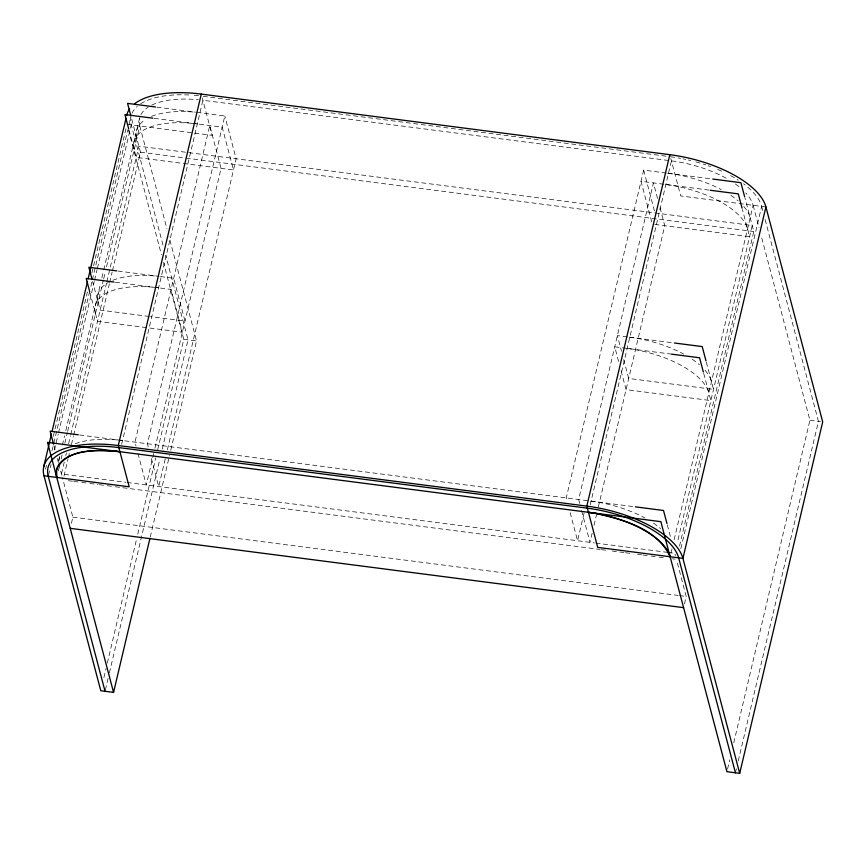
<?xml version="1.0" encoding="UTF-8"?>
<svg xmlns="http://www.w3.org/2000/svg" width="866" height="866" viewBox="0 0 866 866"><rect width="100%" height="100%" fill="white"/><g stroke="black" fill="none" stroke-linecap="round" stroke-linejoin="round"><path stroke-width="0.65" stroke-dasharray="4.33 3.25" d="M45.552 469.199L46.483 465.248M53.324 436.291L87.823 290.186M91.861 273.082L126.685 125.657M51.982 450.915L53.54 444.334M53.854 443.024L89.599 291.658M90.843 286.386L92.088 281.125M92.391 279.805L127.832 129.759M129.077 124.487L130.939 116.596A83.385 36.751 13.3 0 0 131.253 124.899L163.609 247.351M48.561 475.012L51.051 464.49M54.471 450.006L58.206 434.212M58.509 432.892L94.264 281.526M94.567 280.216L97.057 269.683M97.371 268.363L131.253 124.899M58.661 460.809L59.602 456.847M62.406 444.994L64.582 435.782M65.816 430.521L100.64 283.095M101.874 277.834L103.433 271.253M103.747 269.943L139.491 118.566M58.325 470.855L58.953 468.225M61.129 459.002L62.06 455.061M64.853 443.208L67.342 432.686M67.656 431.365L103.4 279.999M103.714 278.679L105.262 272.097M106.507 266.836L139.772 125.992A74.606 32.886 13.3 0 1 139.74 117.57M64.257 462.141L61.454 473.994L125.743 482.297M65.816 455.559L66.433 452.929M68.609 443.706L70.471 435.815M70.785 434.494L106.54 283.106M106.854 281.786L138.874 146.192L752.229 225.506L677.309 542.776M63.987 476.062L68.024 458.948M68.338 457.627L69.572 452.366M71.445 444.464L73.307 436.561M73.621 435.252L109.376 283.853M109.679 282.543L112.169 272.011M112.483 270.69L140.465 152.21L130.983 116.358M71.391 523.367L72.863 517.154L62.514 478M121.673 444.258L202.915 100.283L671.453 160.87A74.606 32.886 13.3 0 1 728.901 179.771M196.842 112.331L224.814 115.957L147.404 443.749L148.432 447.635M153.737 453.427L146.289 484.96L137.38 451.229M154.982 448.177L221.068 168.35L209.756 125.527L134.977 442.136L136.005 446.033M103.898 677.569L106.074 668.357M107.319 663.085L136.536 539.366M137.781 534.095L155.804 457.757M157.677 449.855L183.787 339.299L163.479 262.43M105.36 689.964L108.153 678.121M109.397 672.85L159.755 459.63M162.245 449.097L188.041 339.851L165.666 255.167M165.233 458.98L158.716 486.562L151.171 458.017M167.398 449.779L236.126 158.77L224.814 115.957M150.24 537.072L169.519 455.462M170.764 450.201L196.56 340.944L169.022 236.732M666.311 173.048L643.665 170.115L566.245 497.907L567.273 501.804M584.074 513.137L577.557 540.73L570.023 512.185M590.211 504.856L671.453 160.87M592.16 533.142L589.984 542.332L581.075 508.602M594.022 525.261L596.501 514.75M598.363 506.859L664.752 225.723L659.275 204.961M671.009 553.017L671.994 548.849M674.17 539.637L753.128 205.318A74.606 32.886 13.3 0 0 745.713 192.88M679.518 546.165L753.821 231.525L745.031 198.26M680.828 548.633L761.647 206.411A83.385 36.751 13.3 0 0 743.504 183.776M684.465 603.927L686.218 596.468L676.562 559.923M727.548 769.073L729.724 759.85M733.762 742.747L809.927 420.259L761.041 235.281M735.44 772.797L736.381 768.856M738.243 760.954L818.446 421.363L765.089 219.444M203.164 96.332L667.686 156.4M156.865 107.168L195.499 112.169M667.643 173.222L712.945 179.078M154.224 118.35L222.172 127.14L233.484 169.953L136.233 157.374L129.034 130.127M708.962 190.087L641.024 181.297L652.336 224.121M126.988 124.347L212.181 135.356L202.298 97.955M765.912 206.963L680.719 195.954L670.836 158.554M140.465 152.21L184.653 157.926M185.995 158.099L753.821 231.525M654.815 224.435L749.588 236.689L742.389 209.442M118.014 271.047L159.106 276.362M160.427 276.535L173.687 278.246L184.999 321.059L150.532 316.61M627.32 336.906L617.382 335.618L621.496 351.195M629.311 337.166L673.055 342.817M115.373 282.229L171.046 289.428L182.358 332.241L147.891 327.792M671.735 354.172L614.741 346.801L618.854 362.378M149.212 316.436L100.164 310.093L92.619 281.547M146.571 327.619L97.522 321.275L89.977 292.73M183.787 339.299L196.56 340.944M809.927 420.259L820.567 421.645M79.607 434.981L634.042 506.675M127.075 482.47L594.466 542.917M595.808 543.09L666.788 552.27M668.119 552.443L674.82 553.309L675.458 555.712M68.403 480.706L72.419 481.225M73.762 481.399L80.462 482.265M81.794 482.438L88.494 483.293M89.837 483.466L97.869 484.505M99.211 484.679L105.901 485.545M107.243 485.718L113.944 486.584M115.275 486.757L600.073 549.455M601.415 549.629L606.774 550.321M612.132 551.014L624.18 552.573M625.523 552.746L632.212 553.612M637.571 554.305L641.587 554.825M642.929 554.998L649.63 555.864M650.961 556.037L657.662 556.903M659.004 557.076L665.694 557.942M672.395 558.808L675.069 559.155M72.863 517.154L678.186 595.429M679.529 595.602L686.218 596.468M761.647 206.411L763.022 211.629M753.128 205.318L758.984 227.455M706.331 362.161L713.53 389.408L628.694 378.442L623.552 358.979M657.554 198.476L653.44 182.91L578.672 499.52L579.7 503.406M703.69 373.343L710.889 400.59L626.053 389.624L620.911 370.161M643.665 170.115L654.977 212.939M667.296 524.818L670.392 536.541M139.772 125.992L166.965 228.916M128.363 129.554L161.412 254.615M53.93 445.503L55.305 450.71M57.373 458.525L58.401 462.433M58.747 463.743L62.19 476.765M665.867 184.512A74.606 32.886 13.3 0 1 747.542 228.96M668.509 173.33A74.606 32.886 13.3 0 1 721.281 189.611M730.915 195.37A74.606 32.886 13.3 0 1 738.092 200.825M743.775 206.476A74.606 32.886 13.3 0 1 750.183 217.777M136.828 138.463A74.606 32.886 13.3 0 1 145.207 119.627M151.485 116.39A74.606 32.886 13.3 0 1 194.32 112.115M134.187 149.634A74.606 32.886 13.3 0 1 191.678 123.297M193.93 123.524A74.606 32.886 13.3 0 1 197.329 123.925M95.477 313.535A74.606 32.886 13.3 0 1 152.968 287.198M155.22 287.415A74.606 32.886 13.3 0 1 158.619 287.815M98.118 302.353A74.606 32.886 13.3 0 1 108.423 282.359M112.775 280.292A74.606 32.886 13.3 0 1 155.609 276.016M627.157 348.413A74.606 32.886 13.3 0 1 708.843 392.85M629.798 337.231A74.606 32.886 13.3 0 1 683.718 354.118M692.205 359.26A74.606 32.886 13.3 0 1 699.382 364.727M705.076 370.367A74.606 32.886 13.3 0 1 711.484 381.668M591.099 501.122A74.606 32.886 13.3 0 1 645.008 518.02M653.494 523.161A74.606 32.886 13.3 0 1 660.671 528.617M58.856 460.874A74.606 32.886 13.3 0 1 60.09 455.873M75.255 443.728A74.606 32.886 13.3 0 1 116.899 439.906M119.151 440.134A74.606 32.886 13.3 0 1 122.561 440.534M132.011 113.294A83.385 36.751 13.3 0 1 137.25 106.399M140.617 103.844A83.385 36.751 13.3 0 1 191.754 95.152M194.255 95.347A83.385 36.751 13.3 0 1 199.288 95.845M140.909 114.669A74.606 32.886 13.3 0 1 148.151 107.168M151.734 105.143A74.606 32.886 13.3 0 1 198.379 99.763M670.36 156.746A83.385 36.751 13.3 0 1 675.458 157.482M678.024 157.904A83.385 36.751 13.3 0 1 680.589 158.359M683.144 158.868A83.385 36.751 13.3 0 1 685.71 159.398M688.264 159.972A83.385 36.751 13.3 0 1 690.808 160.578M695.874 161.899A83.385 36.751 13.3 0 1 705.801 164.93M708.226 165.763A83.385 36.751 13.3 0 1 710.629 166.629M717.643 169.4A83.385 36.751 13.3 0 1 724.322 172.41M730.623 175.625A83.385 36.751 13.3 0 1 738.319 180.193M735.396 183.982A74.606 32.886 13.3 0 1 739.705 187.251"/><path stroke-width="1.3" d="M43.668 467.045L51.44 434.137M52.057 431.506L87.498 281.45M88.116 278.82L126.046 118.241M113.565 692.389L47.5 442.353L660.866 521.668L726.931 771.703L739.705 773.349L822.7 421.915L765.912 206.963A87.769 38.689 13.3 0 0 669.819 154.678L201.28 94.091L118.285 445.525L129.186 486.8L43.993 475.78L100.792 690.732L113.565 692.389L149.937 538.381M669.819 154.678L586.823 506.112L597.724 547.388L682.917 558.397L739.705 773.349M765.912 206.963L682.917 558.397A87.769 38.689 13.3 0 0 586.823 506.112L118.285 445.525A87.769 38.689 13.3 0 0 43.993 475.78M155.534 106.994L127.562 103.379L130.647 115.059M712.945 179.078L740.917 182.694L744.684 196.972M152.892 118.177L124.921 114.561L128.688 128.828M710.304 190.26L738.276 193.876L742.054 208.143M116.683 270.874L88.852 267.269L91.937 278.949M674.376 342.99L702.207 346.595L705.985 360.862M114.052 282.056L86.21 278.451L89.642 291.431M671.735 354.172L699.576 357.777L703.344 372.044M78.265 434.808L50.141 431.171L53.584 444.193M635.384 506.848L663.508 510.485L666.95 523.519M70.222 528.336L683.577 607.651M735.44 772.797L678.652 557.856A83.385 36.751 13.3 0 0 587.365 508.18L118.826 447.592A83.385 36.751 13.3 0 0 48.258 476.332L105.046 691.284M126.663 115.611A87.769 38.689 13.3 0 1 129.662 108.856M134.414 103.942A87.769 38.689 13.3 0 1 201.28 94.091M56.615 469.502L56.777 477.437A74.606 32.886 13.3 0 1 119.919 451.716C98.984 450.136 67.461 446.964 56.615 469.502M594.163 513.148L588.458 512.304A74.606 32.886 13.3 0 1 670.132 556.751C657.153 528.325 622.221 519.178 594.163 513.148"/></g></svg>
